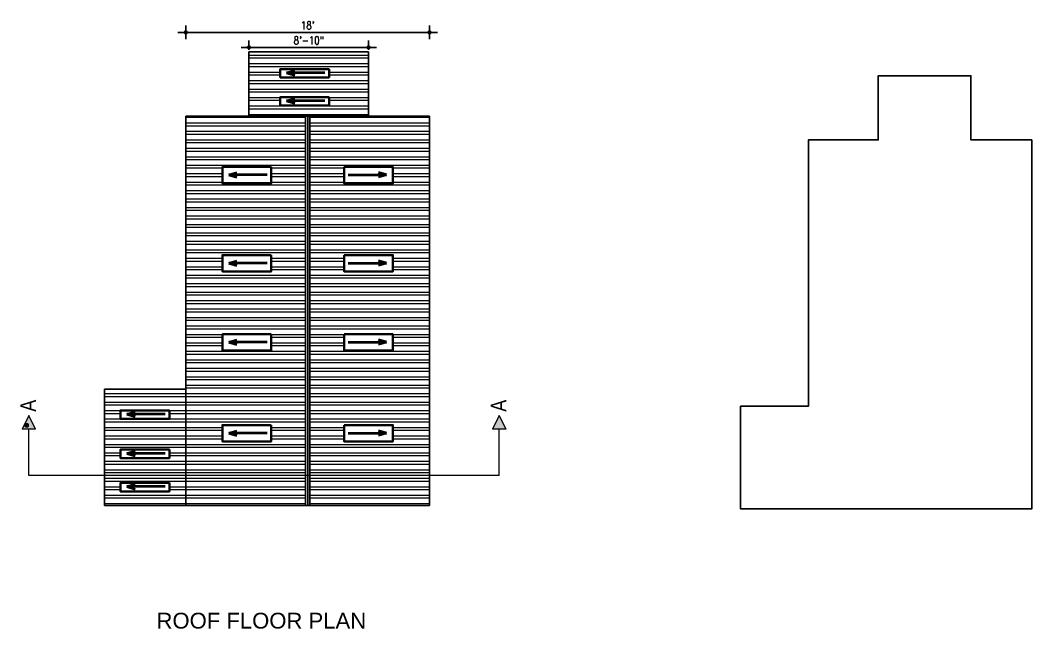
# Model space of a CAD drawing. Header units: inches. Extents: x 0 to 383786, y -45810 to 0.
# Drawn here: x 336321 to 337217, y -42536 to -41997 of the extents above; entities that cross this region are included whole.
import ezdxf

# ---------------------------------------------------------------- set-up
doc = ezdxf.new("R2010")
doc.units = ezdxf.units.IN
doc.header["$LTSCALE"] = 2
doc.header["$MEASUREMENT"] = 0
doc.header["$PDMODE"] = 34
doc.layers.get('0').update_dxf_attribs({"linetype": 'CONTINUOUS'})
doc.layers.get('DEFPOINTS').update_dxf_attribs({"color": 141, "linetype": 'CONTINUOUS'})
for name, color, linetype, lineweight in [('DIM_LINE', 173, 'CONTINUOUS', 20), ('door', 20, 'CONTINUOUS', 35), ('WALL - A', 1, 'CONTINUOUS', 40)]:
    doc.layers.add(name, color=color, linetype=linetype, lineweight=lineweight)
doc.styles.add('ROMANS', font='Romans.shx', dxfattribs={"width": 0.8})
doc.styles.get("Standard").update_dxf_attribs({"font": 'ARIALN.TTF'})
doc.dimstyles.new('8 SCALE', dxfattribs={"dimscale": 0, "dimtxt": 7, "dimasz": 6, "dimexe": 6, "dimexo": 2, "dimgap": 2, "dimtad": 1, "dimdec": 0, "dimzin": 0, "dimdsep": 46, "dimlunit": 4, "dimtxsty": 'ROMANS', "dimblk": 'DOTSMALL', "dimcen": 0, "dimdle": 7, "dimclrd": 8, "dimclre": 8, "dimclrt": 3, "dimadec": 0, "dimazin": 0, "dimtfac": 1, "dimtdec": 0, "dimtofl": 0, "dimtmove": 2, "dimatfit": 3, "dimfxl": 6, "dimfxlon": 1, "dimtolj": 1, "dimtzin": 0, "dimarcsym": 0})

# ---------------------------------------------------------------- blocks, each defined once
blk = doc.blocks.new('_DOTSMALL')
at = {"color": 0, "linetype": 'ByBlock', "const_width": 0.5}
blk.add_lwpolyline([(-0.0625, 0, 1), (0.0625, 0, 1)], format="xyb", close=True, dxfattribs=at)
blk = doc.blocks.new('*D529')
at = {"color": 8, "lineweight": -2, "ltscale": 0.5, "transparency": 16777216}
for p, q in [((336460.45, -42007.29), (336690.45, -42007.29)), ((336467.45, -42013.29), (336467.45, -42001.29)), ((336683.45, -42013.29), (336683.45, -42001.29))]:
    blk.add_line(p, q, dxfattribs=at)
at = {"layer": 'DEFPOINTS', "color": 0, "ltscale": 0.5, "transparency": 16777216}
for p in [(336683.45, -42007.29), (336467.45, -42081.67), (336683.45, -42081.67)]:
    blk.add_point(p, dxfattribs=at)
at = {"color": 8, "lineweight": -2, "ltscale": 0.5, "transparency": 16777216, "xscale": 6, "yscale": 6, "zscale": 6, "rotation": 180}
blk.add_blockref('_DOTSMALL', (336467.45, -42007.29), dxfattribs=at)
at = {"color": 8, "lineweight": -2, "ltscale": 0.5, "transparency": 16777216, "xscale": 6, "yscale": 6, "zscale": 6}
blk.add_blockref('_DOTSMALL', (336683.45, -42007.29), dxfattribs=at)
at = {"color": 3, "ltscale": 0.5, "transparency": 16777216, "insert": (336575.45, -42001.12), "char_height": 7, "attachment_point": 5, "style": 'ROMANS'}
blk.add_mtext("\\A1;18'", dxfattribs=at)
blk = doc.blocks.new('*D530')
at = {"color": 8, "lineweight": -2, "ltscale": 0.5, "transparency": 16777216}
for p, q in [((336523.45, -42022.67), (336523.45, -42014.58)), ((336629.45, -42022.67), (336629.45, -42014.58)), ((336516.45, -42020.58), (336636.45, -42020.58))]:
    blk.add_line(p, q, dxfattribs=at)
at = {"layer": 'DEFPOINTS', "color": 0, "ltscale": 0.5, "transparency": 16777216}
for p in [(336523.45, -42024.67), (336629.45, -42020.58), (336629.45, -42024.67)]:
    blk.add_point(p, dxfattribs=at)
at = {"color": 8, "lineweight": -2, "ltscale": 0.5, "transparency": 16777216, "xscale": 6, "yscale": 6, "zscale": 6, "rotation": 180}
blk.add_blockref('_DOTSMALL', (336523.45, -42020.58), dxfattribs=at)
at = {"color": 8, "lineweight": -2, "ltscale": 0.5, "transparency": 16777216, "xscale": 6, "yscale": 6, "zscale": 6}
blk.add_blockref('_DOTSMALL', (336629.45, -42020.58), dxfattribs=at)
at = {"color": 3, "ltscale": 0.5, "transparency": 16777216, "insert": (336576.45, -42014.41), "char_height": 7, "attachment_point": 5, "style": 'ROMANS'}
blk.add_mtext('\\A1;8\'-10"', dxfattribs=at)

msp = doc.modelspace()

# ---------------------------------------------------------------- hatches: boundary and pattern name
at = {"linetype": 'ByBlock', "lineweight": 5}
for points in [[(336328.33, -42347.01), (336334.33, -42359.01), (336322.33, -42359.01)], [(336745.25, -42347.01), (336751.25, -42359.01), (336739.25, -42359.01)]]:
    msp.add_hatch(color=7, dxfattribs=at).paths.add_polyline_path(points)
at = {"layer": 'DIM_LINE'}
h = msp.add_hatch(dxfattribs=at)
h.set_pattern_fill('ANSI32', color=256, scale=20, angle=135)
h.paths.add_polyline_path([(336629.45, -42024.67), (336523.45, -42024.67), (336523.45, -42081.67), (336629.45, -42081.67)])
h.paths.add_polyline_path([(336594.41, -42047.28), (336551.08, -42047.28), (336551.08, -42039.78), (336594.41, -42039.78)], flags=16)
h.paths.add_polyline_path([(336594.41, -42064.69), (336594.41, -42072.2), (336551.08, -42072.2), (336551.08, -42064.69)], flags=16)
h = msp.add_hatch(dxfattribs=at)
h.set_pattern_fill('ANSI32', color=256, scale=20, angle=135)
h.paths.add_polyline_path([(336573.45, -42081.67), (336467.45, -42081.67), (336467.45, -42426.67), (336573.45, -42426.67)])
h.paths.add_polyline_path([(336543.23, -42126.63), (336543.23, -42141.09), (336499.9, -42141.09), (336499.9, -42126.63)], flags=16)
h.paths.add_polyline_path([(336543.23, -42204.76), (336543.23, -42219.21), (336499.9, -42219.21), (336499.9, -42204.76)], flags=16)
h.paths.add_polyline_path([(336543.23, -42274.88), (336543.23, -42289.33), (336499.9, -42289.33), (336499.9, -42274.88)], flags=16)
h.paths.add_polyline_path([(336543.23, -42355.45), (336543.23, -42369.9), (336499.9, -42369.9), (336499.9, -42355.45)], flags=16)
h = msp.add_hatch(dxfattribs=at)
h.set_pattern_fill('ANSI32', color=256, scale=20, angle=135)
h.paths.add_polyline_path([(336683.45, -42081.67), (336577.45, -42081.67), (336577.45, -42426.67), (336683.45, -42426.67)])
h.paths.add_polyline_path([(336651, -42126.63), (336651, -42141.09), (336607.68, -42141.09), (336607.68, -42126.63)], flags=16)
h.paths.add_polyline_path([(336651, -42204.76), (336651, -42219.21), (336607.68, -42219.21), (336607.68, -42204.76)], flags=16)
h.paths.add_polyline_path([(336651, -42274.88), (336651, -42289.33), (336607.68, -42289.33), (336607.68, -42274.88)], flags=16)
h.paths.add_polyline_path([(336651, -42355.45), (336651, -42369.9), (336607.68, -42369.9), (336607.68, -42355.45)], flags=16)
h = msp.add_hatch(dxfattribs=at)
h.set_pattern_fill('ANSI32', color=256, scale=20, angle=135)
h.paths.add_polyline_path([(336467.45, -42323.67), (336395.45, -42323.67), (336395.45, -42426.67), (336467.45, -42426.67)])
h.paths.add_polyline_path([(336452.87, -42349.9), (336409.54, -42349.9), (336409.54, -42342.39), (336452.87, -42342.39)], flags=16)
h.paths.add_polyline_path([(336452.87, -42377.18), (336452.87, -42384.68), (336409.54, -42384.68), (336409.54, -42377.18)], flags=16)
h.paths.add_polyline_path([(336452.87, -42406.64), (336452.87, -42414.14), (336409.54, -42414.14), (336409.54, -42406.64)], flags=16)

# ---------------------------------------------------------------- linework, layer by layer
at = {"ltscale": 0.5}
for p, q in [((336523.45, -42024.67), (336629.45, -42024.67)), ((336523.45, -42081.67), (336523.45, -42024.67)), ((336629.45, -42081.67), (336629.45, -42024.67)), ((336467.45, -42081.67), (336683.45, -42081.67)), ((336573.45, -42081.67), (336573.45, -42426.67)), ((336575.45, -42081.67), (336575.45, -42426.67)), ((336577.45, -42081.67), (336577.45, -42426.67)), ((336395.45, -42426.67), (336395.45, -42323.67)), ((336467.45, -42323.67), (336395.45, -42323.67)), ((336683.45, -42426.67), (336395.45, -42426.67))]:
    msp.add_line(p, q, dxfattribs=at)
at = {"color": 242, "ltscale": 0.5, "true_color": 0xcd2027}
for p, q in [((336467.45, -42081.67), (336467.45, -42426.67)), ((336683.45, -42081.67), (336683.45, -42426.67))]:
    msp.add_line(p, q, dxfattribs=at)
at = {"color": 7, "linetype": 'ByBlock', "lineweight": 5}
for p, q in [((336328.33, -42347.01), (336322.33, -42359.01)), ((336334.33, -42359.01), (336328.33, -42347.01)), ((336745.25, -42347.01), (336739.25, -42359.01)), ((336751.25, -42359.01), (336745.25, -42347.01)), ((336334.33, -42359.01), (336322.33, -42359.01)), ((336328.33, -42400.18), (336328.33, -42359.01)), ((336751.25, -42359.01), (336739.25, -42359.01)), ((336745.25, -42400.18), (336745.25, -42359.01)), ((336745.25, -42400.18), (336328.33, -42400.18))]:
    msp.add_line(p, q, dxfattribs=at)
at = {"color": 242, "ltscale": 0.5, "true_color": 0xcd2027}
msp.add_lwpolyline([(337217.17, -42102.67), (337163.17, -42102.67), (337163.17, -42045.67), (337081.17, -42045.67), (337081.17, -42102.67), (337019.17, -42102.67), (337019.17, -42338.67), (336959.17, -42338.67), (336959.17, -42429.67), (337217.17, -42429.67)], close=True, dxfattribs=at)
at = {"layer": 'door', "ltscale": 0.5}
for points in [[(336594.41, -42039.78), (336594.41, -42047.28), (336551.08, -42047.28), (336551.08, -42039.78)], [(336594.41, -42064.69), (336594.41, -42072.2), (336551.08, -42072.2), (336551.08, -42064.69)], [(336543.23, -42126.63), (336543.23, -42141.09), (336499.9, -42141.09), (336499.9, -42126.63)], [(336607.68, -42126.63), (336607.68, -42141.09), (336651, -42141.09), (336651, -42126.63)], [(336543.23, -42204.76), (336543.23, -42219.21), (336499.9, -42219.21), (336499.9, -42204.76)], [(336607.68, -42204.76), (336607.68, -42219.21), (336651, -42219.21), (336651, -42204.76)], [(336543.23, -42274.88), (336543.23, -42289.33), (336499.9, -42289.33), (336499.9, -42274.88)], [(336607.68, -42274.88), (336607.68, -42289.33), (336651, -42289.33), (336651, -42274.88)], [(336452.87, -42342.39), (336452.87, -42349.9), (336409.54, -42349.9), (336409.54, -42342.39)], [(336325.48, -42354.63), (336325.48, -42356.63), (336327.48, -42356.63), (336327.48, -42354.63)], [(336543.23, -42355.45), (336543.23, -42369.9), (336499.9, -42369.9), (336499.9, -42355.45)], [(336607.68, -42355.45), (336607.68, -42369.9), (336651, -42369.9), (336651, -42355.45)], [(336452.87, -42377.18), (336452.87, -42384.68), (336409.54, -42384.68), (336409.54, -42377.18)], [(336452.87, -42406.64), (336452.87, -42414.14), (336409.54, -42414.14), (336409.54, -42406.64)]]:
    msp.add_lwpolyline(points, close=True, dxfattribs=at)
at = {"layer": 'WALL - A'}
for p, q in [((336556.67, -42043.11), (336563.97, -42040.98)), ((336590.65, -42043.11), (336556.67, -42043.11)), ((336556.67, -42043.11), (336563.97, -42045.23)), ((336556.67, -42068.02), (336563.97, -42065.89)), ((336590.65, -42068.02), (336556.67, -42068.02)), ((336556.67, -42068.02), (336563.97, -42070.14)), ((336505.49, -42133.67), (336512.79, -42131.54)), ((336645.41, -42133.67), (336638.12, -42131.54)), ((336539.47, -42133.67), (336505.49, -42133.67)), ((336505.49, -42133.67), (336512.79, -42135.79)), ((336611.44, -42133.67), (336645.41, -42133.67)), ((336645.41, -42133.67), (336638.12, -42135.79)), ((336505.49, -42211.79), (336512.79, -42209.67)), ((336539.47, -42211.79), (336505.49, -42211.79)), ((336505.49, -42211.79), (336512.79, -42213.92)), ((336611.44, -42211.79), (336645.41, -42211.79)), ((336645.41, -42211.79), (336638.12, -42209.67)), ((336645.41, -42211.79), (336638.12, -42213.92)), ((336505.49, -42281.91), (336512.79, -42279.78)), ((336539.47, -42281.91), (336505.49, -42281.91)), ((336505.49, -42281.91), (336512.79, -42284.03)), ((336611.44, -42281.91), (336645.41, -42281.91)), ((336645.41, -42281.91), (336638.12, -42279.78)), ((336645.41, -42281.91), (336638.12, -42284.03)), ((336415.13, -42345.72), (336422.43, -42343.59)), ((336449.11, -42345.72), (336415.13, -42345.72)), ((336415.13, -42345.72), (336422.43, -42347.84)), ((336505.49, -42362.48), (336512.79, -42360.36)), ((336539.47, -42362.48), (336505.49, -42362.48)), ((336505.49, -42362.48), (336512.79, -42364.61)), ((336611.44, -42362.48), (336645.41, -42362.48)), ((336645.41, -42362.48), (336638.12, -42360.36)), ((336645.41, -42362.48), (336638.12, -42364.61)), ((336415.13, -42380.5), (336422.43, -42378.37)), ((336449.11, -42380.5), (336415.13, -42380.5)), ((336415.13, -42380.5), (336422.43, -42382.62)), ((336415.13, -42409.96), (336422.43, -42407.83)), ((336449.11, -42409.96), (336415.13, -42409.96)), ((336415.13, -42409.96), (336422.43, -42412.09))]:
    msp.add_line(p, q, dxfattribs=at)

# ---------------------------------------------------------------- texts
at = {"color": 7, "linetype": 'ByBlock', "lineweight": 5, "char_height": 14, "width": 26.5803, "attachment_point": 3, "rotation": 90}
for insert in [(336320.71, -42332.91), (336737.63, -42332.91)]:
    msp.add_mtext('A', dxfattribs=dict(at, insert=insert))
at = {"color": 7, "linetype": 'ByBlock', "lineweight": 5, "insert": (336534.39, -42528.86), "char_height": 14, "width": 235.547, "attachment_point": 5}
msp.add_mtext('{\\fArial CE|b0|i0|c0|p34;ROOF FLOOR PLAN}', dxfattribs=at)

# ---------------------------------------------------------------- dimensions: what is measured, and where the dimension line sits
at = {"ltscale": 0.5}
for base, p1, p2, picture, middle in [((336683.45, -42007.29), (336467.45, -42081.67), (336683.45, -42081.67), '*D529', (336575.45, -42001.12)), ((336629.45, -42020.58), (336523.45, -42024.67), (336629.45, -42024.67), '*D530', (336576.45, -42014.41))]:
    dim = msp.add_linear_dim(base=base, p1=p1, p2=p2, dimstyle='8 SCALE', override={"dimscale": 1}, dxfattribs=at)
    dim.commit()
    dim.dimension.update_dxf_attribs({"geometry": picture, "text_midpoint": middle})

doc.saveas('drawing.dxf')
